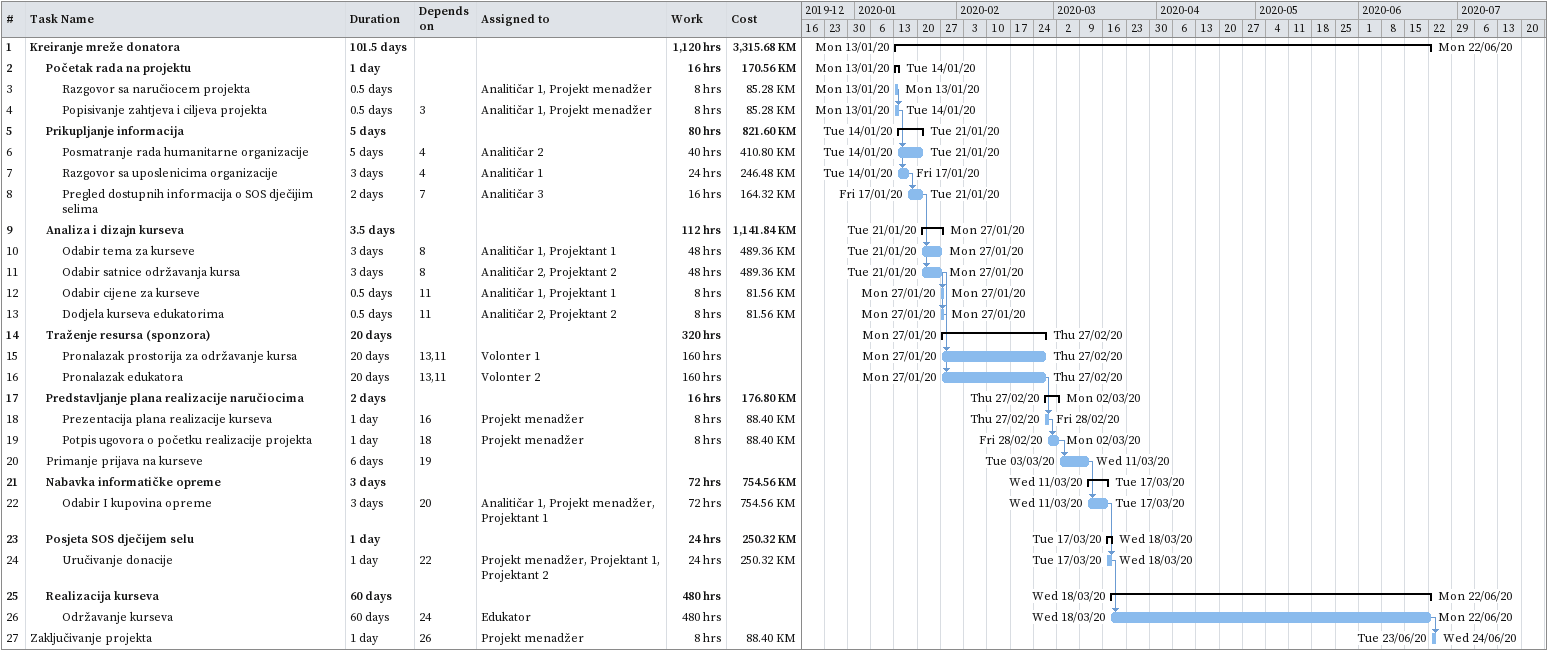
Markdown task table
| ID | Level | Task | Duration | Start | Finish | Predecessors | Resources | Work (h) | Cost (KM) |
|---|---|---|---|---|---|---|---|---|---|
| 1 | 1 | **Kreiranje mreže donatora** | 101.5d | 2020-01-13 | 2020-06-22 |  |  | 1120 | 3315.68 |
| 2 | 2 | **Početak rada na projektu** | 1d | 2020-01-13 | 2020-01-14 |  |  | 16 | 170.56 |
| 3 | 3 | Razgovor sa naručiocem projekta | 0.5d | 2020-01-13 | 2020-01-13 |  | Analitičar 1, Projekt menadžer | 8 | 85.28 |
| 4 | 3 | Popisivanje zahtjeva i ciljeva projekta | 0.5d | 2020-01-13 | 2020-01-14 | 3 | Analitičar 1, Projekt menadžer | 8 | 85.28 |
| 5 | 2 | **Prikupljanje informacija** | 5d | 2020-01-14 | 2020-01-21 |  |  | 80 | 821.60 |
| 6 | 3 | Posmatranje rada humanitarne organizacije | 5d | 2020-01-14 | 2020-01-21 | 4 | Analitičar 2 | 40 | 410.80 |
| 7 | 3 | Razgovor sa uposlenicima organizacije | 3d | 2020-01-14 | 2020-01-17 | 4 | Analitičar 1 | 24 | 246.48 |
| 8 | 3 | Pregled dostupnih informacija o SOS dječijim selima | 2d | 2020-01-17 | 2020-01-21 | 7 | Analitičar 3 | 16 | 164.32 |
| 9 | 2 | **Analiza i dizajn kurseva** | 3.5d | 2020-01-21 | 2020-01-27 |  |  | 112 | 1141.84 |
| 10 | 3 | Odabir tema za kurseve | 3d | 2020-01-21 | 2020-01-27 | 8 | Analitičar 1, Projektant 1 | 48 | 489.36 |
| 11 | 3 | Odabir satnice održavanja kursa | 3d | 2020-01-21 | 2020-01-27 | 8 | Analitičar 2, Projektant 2 | 48 | 489.36 |
| 12 | 3 | Odabir cijene za kurseve | 0.5d | 2020-01-27 | 2020-01-27 | 11 | Analitičar 1, Projektant 1 | 8 | 81.56 |
| 13 | 3 | Dodjela kurseva edukatorima | 0.5d | 2020-01-27 | 2020-01-27 | 11 | Analitičar 2, Projektant 2 | 8 | 81.56 |
| 14 | 2 | **Traženje resursa (sponzora)** | 20d | 2020-01-27 | 2020-02-27 |  |  | 320 |  |
| 15 | 3 | Pronalazak prostorija za održavanje kursa | 20d | 2020-01-27 | 2020-02-27 | 13, 11 | Volonter 1 | 160 |  |
| 16 | 3 | Pronalazak edukatora | 20d | 2020-01-27 | 2020-02-27 | 13, 11 | Volonter 2 | 160 |  |
| 17 | 2 | **Predstavljanje plana realizacije naručiocima** | 2d | 2020-02-27 | 2020-03-02 |  |  | 16 | 176.80 |
| 18 | 3 | Prezentacija plana realizacije kurseva | 1d | 2020-02-27 | 2020-02-28 | 16 | Projekt menadžer | 8 | 88.40 |
| 19 | 3 | Potpis ugovora o početku realizacije projekta | 1d | 2020-02-28 | 2020-03-02 | 18 | Projekt menadžer | 8 | 88.40 |
| 20 | 2 | Primanje prijava na kurseve | 6d | 2020-03-03 | 2020-03-11 | 19 |  |  |  |
| 21 | 2 | **Nabavka informatičke opreme** | 3d | 2020-03-11 | 2020-03-17 |  |  | 72 | 754.56 |
| 22 | 3 | Odabir I kupovina opreme | 3d | 2020-03-11 | 2020-03-17 | 20 | Analitičar 1, Projekt menadžer, Projektant 1 | 72 | 754.56 |
| 23 | 2 | **Posjeta SOS dječijem selu** | 1d | 2020-03-17 | 2020-03-18 |  |  | 24 | 250.32 |
| 24 | 3 | Uručivanje donacije | 1d | 2020-03-17 | 2020-03-18 | 22 | Projekt menadžer, Projektant 1, Projektant 2 | 24 | 250.32 |
| 25 | 2 | **Realizacija kurseva** | 60d | 2020-03-18 | 2020-06-22 |  |  | 480 |  |
| 26 | 3 | Održavanje kurseva | 60d | 2020-03-18 | 2020-06-22 | 24 | Edukator | 480 |  |
| 27 | 1 | Zaključivanje projekta | 1d | 2020-06-23 | 2020-06-24 | 26 | Projekt menadžer | 8 | 88.40 |
